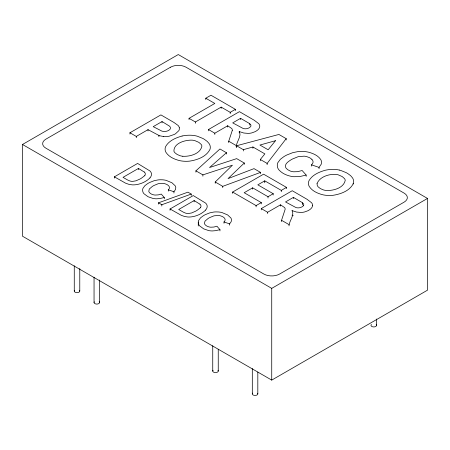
<?xml version="1.0" encoding="UTF-8"?>
<svg xmlns="http://www.w3.org/2000/svg" width="450" height="450" viewBox="0 0 450 450"><rect width="100%" height="100%" fill="white"/><g stroke="black" fill="none" stroke-linecap="round" stroke-linejoin="round"><path stroke-width="0.67" d="M229.618 225.169L229.618 223.886L231.193 221.659L231.469 219.679A12.347 7.127 0 0 0 230.811 217.879L227.599 214.909L221.867 212.513A13.556 7.824 0 0 0 218.267 211.961L215.983 211.905A13.843 7.993 0 0 0 213.666 212.062L209.869 212.839L205.414 214.599A29.368 16.959 0 0 0 203.287 215.786L200.576 217.822L198.697 220.365A14.107 8.145 0 0 0 198.281 222.12L198.495 223.841A13.517 7.808 0 0 0 199.609 225.844L203.698 228.876L208.693 230.591A11.812 6.817 0 0 0 210.803 230.878A11.222 6.48 0 0 0 212.434 230.94L215.809 230.653L219.954 229.629L219.954 230.917M232.312 130.309L228.729 141.233L228.729 142.521M312.57 205.453L312.379 206.438A12.285 7.093 0 0 1 310.269 209.256L309.082 210.088A16.144 9.321 0 0 1 307.862 210.763L304.566 211.967A10.856 6.266 0 0 1 300.96 212.451L296.589 212.068L292.061 210.623M281.543 221.574L281.543 220.292L285.131 209.368A6.885 3.971 0 0 0 284.586 207.54L280.519 204.823L267.632 212.259L261.287 208.597L261.287 209.88M236.166 146.812C236.413 142.672 239.484 139.146 239.957 134.972A20.683 11.942 0 0 0 239.209 131.574M288.979 225.872C289.232 221.732 292.303 218.199 292.776 214.026A20.683 11.942 0 0 0 292.027 210.628M144.866 175.281L144.686 175.551A10.727 6.193 0 0 1 144.36 175.961L141.334 178.251A40.568 23.422 0 0 1 140.023 179.01L135.945 180.821L132.463 181.412A6.339 3.662 0 0 1 129.476 180.81L127.89 180.107A35.595 20.548 0 0 1 126.54 179.364L123.03 177.339L138.459 168.429L144.208 172.001M200.542 207.428L200.362 207.692A10.727 6.193 0 0 1 200.031 208.108L197.01 210.392A40.568 23.422 0 0 1 195.694 211.151L191.621 212.963L188.139 213.553A6.339 3.662 0 0 1 185.147 212.957L183.566 212.248A35.595 20.548 0 0 1 182.211 211.506L178.701 209.481L194.136 200.571L199.879 204.143M267.126 164.689L267.126 163.406L286.189 138.662L278.904 134.454L236.548 145.749L236.548 147.679M260.336 160.768L260.336 159.486L264.859 153.877L252.934 146.993L243.338 149.67L236.548 145.749M303.356 205.768L302.237 206.713A8.348 4.821 0 0 1 301.691 207.023L300.791 207.411A4.894 2.829 0 0 1 296.021 207.591L285.519 201.938L293.406 197.381L302.124 202.489L303.542 203.861A4.646 2.683 0 0 1 303.368 205.774M173.942 193.028L173.942 191.745L175.517 189.512L175.792 187.537A12.347 7.127 0 0 0 175.134 185.737L171.928 182.762L166.191 180.371A13.556 7.824 0 0 0 162.596 179.814L160.312 179.758A13.843 7.993 0 0 0 157.995 179.921L154.192 180.692L149.737 182.458A29.368 16.959 0 0 0 147.611 183.645L144.906 185.681L143.027 188.224A14.107 8.145 0 0 0 142.605 189.979L142.819 191.7A13.517 7.808 0 0 0 143.933 193.703L148.028 196.734L153.017 198.45A11.812 6.817 0 0 0 155.132 198.737A11.222 6.48 0 0 0 156.757 198.799L160.138 198.512L164.278 197.488L164.278 198.776M319.05 168.688L319.05 167.4L321.272 164.115L321.514 161.792A16.464 9.506 0 0 0 320.642 159.396C317.919 155.453 313.189 153.456 308.717 152.235A18.073 10.434 0 0 0 303.919 151.498L300.87 151.425A18.456 10.654 0 0 0 297.782 151.639L292.719 152.668L286.774 155.019A39.161 22.607 0 0 0 283.939 156.6L280.333 159.317L277.824 162.703A18.81 10.856 0 0 0 277.267 165.043L277.549 167.344A18.023 10.406 0 0 0 279.039 170.016C282.161 173.464 286.661 175.399 291.15 176.338A15.75 9.09 0 0 0 293.968 176.721L299.874 176.535L306.163 175.061L306.163 176.344M215.218 183.285L215.218 181.997L232.414 165.201L202.888 174.881L195.907 170.854L219.943 148.978L226.451 152.736L226.451 154.018M168.317 191.115L168.317 189.827L169.02 189.017A6.778 3.915 0 0 0 168.401 185.552L167.428 184.821A10.057 5.805 0 0 0 166.517 184.326L164.711 183.662A7.341 4.241 0 0 0 162.743 183.319L158.327 183.684L153.906 185.501A30.454 17.584 0 0 0 152.353 186.418L149.293 189.039L148.787 191.329A7.183 4.146 0 0 0 149.529 192.667L150.474 193.483A9.416 5.439 0 0 0 151.318 194.001L152.072 194.355A6.801 3.926 0 0 0 155.233 195.064L158.259 194.884L161.252 194.074L164.278 197.488M223.993 223.256L223.993 221.968L224.691 221.158A6.778 3.915 0 0 0 224.078 217.693L223.099 216.962A10.057 5.805 0 0 0 222.193 216.467L220.388 215.803A7.341 4.241 0 0 0 218.413 215.46L213.998 215.826L209.576 217.643A30.454 17.584 0 0 0 208.024 218.559L204.969 221.181L204.458 223.47A7.183 4.146 0 0 0 205.206 224.809L206.145 225.624A9.416 5.439 0 0 0 206.994 226.142L207.748 226.496A6.801 3.926 0 0 0 210.909 227.211L213.93 227.031L216.922 226.215L219.954 229.629M311.546 166.134L311.546 164.846L312.615 163.547A8.983 5.186 0 0 0 311.867 159.345M226.451 152.736L209.537 167.529L236.672 158.631L244.282 163.029L228.026 178.616L254.002 168.638L260.522 172.401L260.522 173.689M22.5 144.478L178.268 54.546L427.5 198.439L427.5 290.171L271.733 380.104L22.5 236.211L22.5 144.478L271.733 288.371L427.5 198.439M129.943 134.049L129.943 132.767L160.903 114.891L174.032 122.524L178.093 125.46A11.109 6.413 0 0 1 179.331 127.806M129.943 132.767L136.288 136.429L148.022 129.656L158.923 135.444L158.923 136.727M162.056 121.551L153.214 126.658L162.017 131.175A5.996 3.459 0 0 0 168.643 130.438A7.819 4.511 0 0 0 169.02 130.174L169.802 129.521A5.321 3.071 0 0 0 170.438 128.233A6.137 3.544 0 0 0 169.47 126.118L162.056 121.551L162.056 122.839M205.779 99.517L205.779 98.229L210.971 95.231L235.395 109.333L235.395 110.616M189.051 119.61L189.051 118.328L214.819 103.449L205.779 98.229M189.051 118.328L195.396 121.989L221.164 107.111L230.203 112.331L235.395 109.333M114.373 178.121L114.373 176.839L137.599 163.429L149.844 170.899A9.945 5.743 0 0 1 150.317 171.382A11.132 6.429 0 0 1 151.521 174.442A14.524 8.387 0 0 1 149.94 177.891M208.474 130.826L208.474 129.538L239.434 111.662L254.25 120.251L258.677 123.621A9.872 5.698 0 0 1 259.762 126.399L259.56 127.384A12.285 7.093 0 0 1 257.456 130.196L256.264 131.029A16.144 9.321 0 0 1 255.043 131.704L251.747 132.907A10.856 6.266 0 0 1 248.147 133.397L243.776 133.009L239.248 131.569L239.248 132.851M208.474 129.538L214.819 133.206L227.7 125.764L231.733 128.492A6.885 3.971 0 0 1 232.279 130.309M240.587 118.328L232.701 122.878L243.219 128.509A4.894 2.829 0 0 0 247.984 128.368L248.878 127.963A8.348 4.821 0 0 0 249.418 127.659L250.543 126.709A4.646 2.683 0 0 0 250.729 124.802L249.306 123.429L240.587 118.328L240.587 119.61M170.049 210.263L170.049 208.98L193.269 195.576L205.521 203.04A9.945 5.743 0 0 1 205.993 203.524A11.132 6.429 0 0 1 207.191 206.589A14.524 8.387 0 0 1 205.611 210.032M232.633 193.337L232.633 192.054L263.599 174.178L286.481 187.391L286.481 188.674M273.212 195.002L273.212 193.719L268.02 196.718L252.636 187.836L244.176 192.718L261.287 202.601L261.287 203.889M286.481 187.391L281.289 190.389L264.752 180.838L257.827 184.838L273.212 193.719M232.633 192.054L256.095 205.599L261.287 202.601M261.287 208.597L292.252 190.721L307.069 199.311L311.49 202.68A9.872 5.698 0 0 1 312.576 205.453M215.218 181.997L222.744 186.345L260.522 172.401M158.507 204.103L158.507 202.815L187.931 192.161L191.25 194.074L191.25 195.362M158.507 202.815L161.826 204.733L191.25 194.074M182.093 136.024C175.854 137.767 168.981 140.614 165.667 146.503A18.686 10.789 0 0 0 165.167 148.264A18.939 10.935 0 0 0 165.167 150.036A18.107 10.451 0 0 0 165.943 152.308C168.947 157.016 174.538 159.368 179.769 160.65A18.186 10.496 0 0 0 184.669 161.274A19.102 11.025 0 0 0 186.711 161.303A18.591 10.732 0 0 0 189.782 161.106C197.415 159.902 206.28 156.752 209.953 149.434A18.579 10.727 0 0 0 210.234 148.252A19.232 11.104 0 0 0 210.229 146.469A18.354 10.598 0 0 0 209.138 143.629L207.287 141.48L204.564 139.449A30.42 17.561 0 0 0 202.809 138.437L197.454 136.266A19.086 11.019 0 0 0 195.936 135.866A16.993 9.81 0 0 0 189.653 135.214A20.857 12.043 0 0 0 182.087 136.018M182.818 156.268C189.816 156.741 200.464 153.855 201.909 146.115A10.305 5.951 0 0 0 201.223 144.472L198.894 142.386L194.873 140.636A10.423 6.019 0 0 0 192.049 140.147C185.304 139.899 173.812 143.004 173.903 151.116A10.519 6.075 0 0 0 174.881 152.719L177.086 154.434L180.051 155.706A10.418 6.013 0 0 0 182.818 156.268M311.546 164.846L319.05 167.4M168.317 189.827L173.942 191.745M223.993 221.968L229.618 223.886M293.209 215.584L292.061 215.123M228.729 141.233L236.166 145.53M260.336 159.486L267.126 163.406M281.543 220.292L288.979 224.584M114.373 176.839L125.663 183.212L128.858 184.326L132.075 184.843A8.826 5.096 0 0 0 132.992 184.877A12.814 7.397 0 0 0 136.226 184.657C141.165 183.954 145.912 181.721 149.569 178.329A15.981 9.225 0 0 0 149.963 177.896M170.049 208.98L181.333 215.353L184.534 216.467L187.751 216.984A8.826 5.096 0 0 0 188.662 217.024A12.814 7.397 0 0 0 191.903 216.799C196.836 216.096 201.589 213.862 205.245 210.471A15.981 9.225 0 0 0 205.639 210.037M311.873 159.345L310.359 158.169A13.41 7.74 0 0 0 309.15 157.511L306.743 156.623A9.793 5.653 0 0 0 304.116 156.167L298.226 156.656L292.331 159.075A40.601 23.439 0 0 0 290.261 160.301C288.107 161.786 284.878 163.766 285.508 166.843A9.551 5.513 0 0 0 286.262 168.351L287.758 169.718L290.239 171.017A8.983 5.186 0 0 0 293.687 171.793L297.664 171.669L302.124 170.511L306.163 175.061M179.331 127.806L179.28 129.527A11.014 6.356 0 0 1 178.813 130.697L175.506 133.763A21.184 12.234 0 0 1 174.347 134.426L169.251 136.198A12.156 7.02 0 0 1 163.592 136.479M376.515 319.011L376.515 325.333M302.642 202.838L302.642 204.767M293.406 197.381L293.406 198.669M286.189 138.662L286.189 139.944M281.289 190.389L281.289 191.672M280.519 204.823L280.519 206.106M271.733 288.371L271.733 380.104M268.02 196.718L268.02 198M267.632 212.259L267.632 213.547M264.752 180.838L264.752 182.768M257.816 372.082L257.816 393.863M256.095 205.599L256.095 206.882M252.934 146.993L252.934 148.281M252.636 187.836L252.636 189.118M252.309 368.572L252.309 393.863M249.829 123.784L249.829 125.066M244.282 163.029L244.282 164.312M243.338 149.67L243.338 150.958M230.203 112.331L230.203 113.614M227.7 125.764L227.7 127.052M222.744 186.345L222.744 187.627M221.164 107.111L221.164 108.399M218.25 349.239L218.25 371.019M214.819 133.206L214.819 134.488M212.743 345.729L212.743 371.019M202.888 174.881L202.888 176.164M198.281 222.12L198.281 225.973M195.907 170.854L195.907 172.136M195.396 121.989L195.396 123.278M194.136 200.571L194.136 201.853M161.826 204.733L161.826 206.021M148.022 129.656L148.022 130.939M138.459 168.429L138.459 169.712M136.288 136.429L136.288 137.717M99.557 280.007L99.557 302.49M94.05 277.2L94.05 302.49M79.774 268.588L79.774 291.071M74.267 265.776L74.267 291.071M376.178 324.574A2.756 1.592 0 0 1 375.463 326.588A2.756 1.592 0 0 1 371.908 326.514A2.756 1.592 0 0 1 371.441 324.478M79.436 290.306A2.756 1.592 0 0 1 77.214 292.657A2.756 1.592 0 0 1 74.441 290.514M99.219 301.731A2.756 1.592 0 0 1 96.902 304.082A2.756 1.592 0 0 1 94.297 301.832M218.002 370.361A2.756 1.592 0 0 1 215.398 372.611A2.756 1.592 0 0 1 213.081 370.26M257.642 393.306A2.756 1.592 0 0 1 254.869 395.449A2.756 1.592 0 0 1 252.647 393.103M353.076 183.431A18.354 10.598 0 0 1 353.295 183.999M339.289 170.038A16.993 9.81 0 0 0 332.989 169.408A20.857 12.043 0 0 0 325.423 170.213C319.191 171.962 312.317 174.803 309.004 180.697A18.686 10.789 0 0 0 308.503 182.453A18.939 10.935 0 0 0 308.503 184.224A18.107 10.451 0 0 0 309.279 186.502C312.283 191.205 317.874 193.562 323.106 194.839A18.186 10.496 0 0 0 328.005 195.463A19.102 11.025 0 0 0 330.047 195.491A18.591 10.732 0 0 0 333.118 195.294C340.751 194.091 349.616 190.946 353.289 183.628A18.579 10.727 0 0 0 353.571 182.441A19.232 11.104 0 0 0 353.565 180.658A18.354 10.598 0 0 0 352.474 177.817L350.623 175.674L347.901 173.638A30.42 17.561 0 0 0 346.146 172.631L340.791 170.454A19.086 11.019 0 0 0 339.272 170.061M144.27 171.979A6.531 3.769 0 0 1 144.939 175.297M199.941 204.12A6.531 3.769 0 0 1 200.61 207.439M292.236 215.578A20.683 11.942 0 0 1 292.326 215.803M163.603 136.434A12.803 7.391 0 0 1 158.906 135.461M317.048 183.538L317.244 185.304A10.519 6.075 0 0 0 318.218 186.907L320.423 188.623L323.387 189.9A10.418 6.013 0 0 0 326.154 190.463C333.152 190.929 343.8 188.049 345.246 180.304A10.305 5.951 0 0 0 344.559 178.667L342.231 176.58L338.209 174.831A10.423 6.019 0 0 0 335.385 174.336C328.579 174.054 319.787 176.816 317.048 183.538M275.49 140.698L268.155 149.788L259.931 145.041L275.49 140.698M170.482 67.224L45.866 139.174A11.014 6.362 0 0 0 45.866 148.168L263.942 274.072A11.014 6.362 0 0 0 279.517 274.072L404.134 202.123A11.014 6.362 0 0 0 404.134 193.134L186.058 67.224A11.014 6.362 0 0 0 170.482 67.224"/></g></svg>
